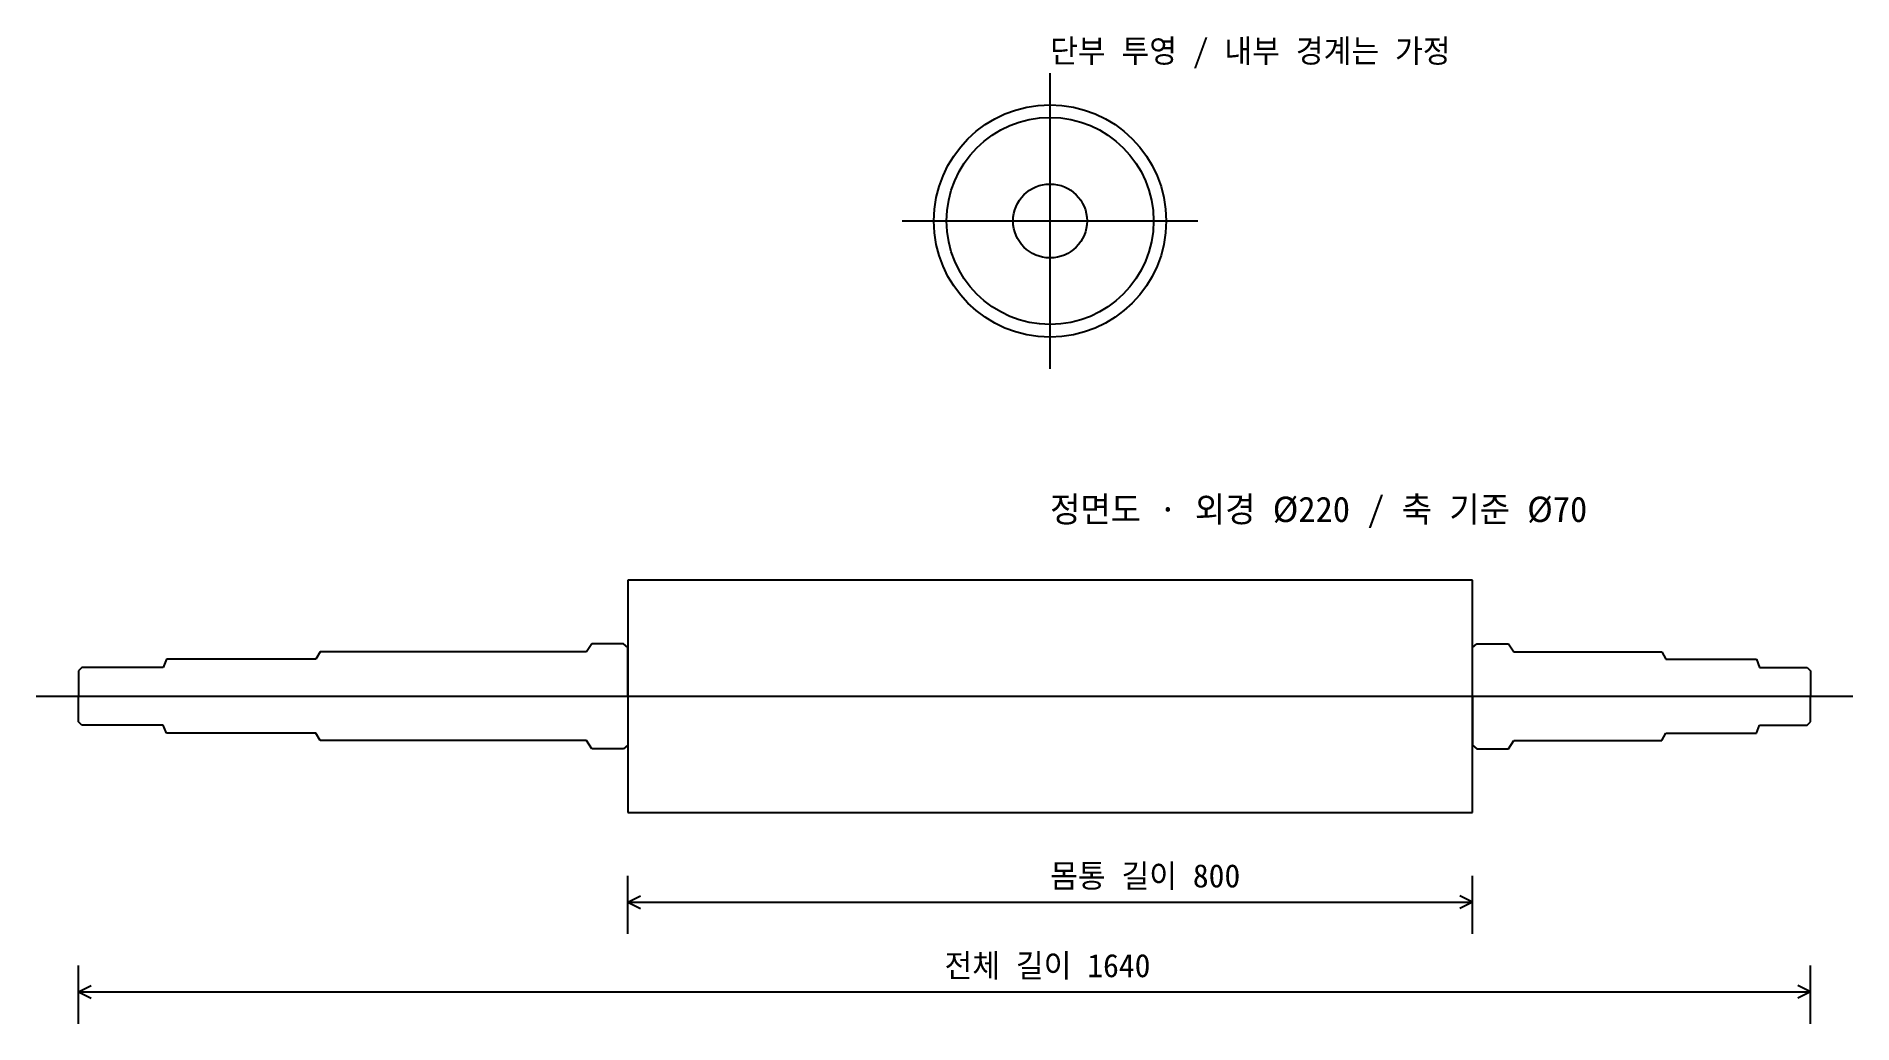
# Model space of a CAD drawing. Header units: millimetres. Extents: x -960 to 760, y -310 to 625.
import ezdxf

# ---------------------------------------------------------------- set-up
doc = ezdxf.new("R2010")
doc.units = ezdxf.units.MM

msp = doc.modelspace()

# ---------------------------------------------------------------- linework, layer by layer
at = {"layer": 'CENTER'}
for p, q in [((0, 310), (0, 590)), ((-140, 450), (140, 450)), ((-960, 0), (760, 0))]:
    msp.add_line(p, q, dxfattribs=at)
at = {"layer": 'DIM'}
for p, q in [((-400, -225), (-400, -170)), ((400, -225), (400, -170)), ((-400, -195), (-388, -189)), ((400, -195), (388, -189)), ((-400, -195), (400, -195)), ((-400, -195), (-388, -201)), ((400, -195), (388, -201)), ((-920, -310), (-920, -255)), ((720, -310), (720, -255)), ((-920, -280), (-908, -274)), ((720, -280), (708, -274)), ((-920, -280), (720, -280)), ((-920, -280), (-908, -286)), ((720, -280), (708, -286))]:
    msp.add_line(p, q, dxfattribs=at)
at = {"layer": 'OBJECT'}
for p, q in [((400, 110), (-400, 110)), ((-400, 110), (-400, -110)), ((400, -110), (400, 110)), ((-836.8, 35), (-839.8, 27.3)), ((-695.2, 35), (-836.8, 35)), ((-691.2, 42), (-695.2, 35)), ((-439, 42), (-691.2, 42)), ((-434, 49.7), (-439, 42)), ((-404, 49.7), (-434, 49.7)), ((-400, 46.2), (-404, 49.7)), ((-400, 0), (-400, 46.2)), ((400, 46.2), (404, 49.7)), ((400, 0), (400, 46.2)), ((404, 49.7), (434, 49.7)), ((434, 49.7), (439, 42)), ((439, 42), (579.2, 42)), ((579.2, 42), (583.2, 35)), ((583.2, 35), (668.8, 35)), ((668.8, 35), (671.8, 27.3)), ((-917, 27.3), (-920, 24.15)), ((-920, 24.15), (-920, 0)), ((-839.8, 27.3), (-917, 27.3)), ((671.8, 27.3), (717, 27.3)), ((717, 27.3), (720, 24.15)), ((720, 24.15), (720, 0)), ((-920, -24.15), (-920, 0)), ((-400, 0), (-400, -46.2)), ((400, 0), (400, -46.2)), ((720, -24.15), (720, 0)), ((-917, -27.3), (-920, -24.15)), ((-839.8, -27.3), (-917, -27.3)), ((-836.8, -35), (-839.8, -27.3)), ((668.8, -35), (671.8, -27.3)), ((671.8, -27.3), (717, -27.3)), ((717, -27.3), (720, -24.15)), ((-695.2, -35), (-836.8, -35)), ((-691.2, -42), (-695.2, -35)), ((-439, -42), (-691.2, -42)), ((-434, -49.7), (-439, -42)), ((-404, -49.7), (-434, -49.7)), ((-400, -46.2), (-404, -49.7)), ((400, -46.2), (404, -49.7)), ((404, -49.7), (434, -49.7)), ((434, -49.7), (439, -42)), ((439, -42), (579.2, -42)), ((579.2, -42), (583.2, -35)), ((583.2, -35), (668.8, -35)), ((-400, -110), (400, -110))]:
    msp.add_line(p, q, dxfattribs=at)
for radius in [110, 98, 35]:
    msp.add_circle((0, 450), radius, dxfattribs=at)

# ---------------------------------------------------------------- texts
at = {"layer": 'DIM'}
for s, p in [('몸통 길이 800', (0, -181)), ('전체 길이 1640', (-100, -266))]:
    msp.add_text(s, height=22, dxfattribs=at).set_placement(p)
at = {"layer": 'TEXT'}
for s, height, p in [('단부 투영 / 내부 경계는 가정', 22, (0, 600)), ('정면도 · 외경 Ø220 / 축 기준 Ø70', 24, (0, 165))]:
    msp.add_text(s, height=height, dxfattribs=at).set_placement(p)

doc.saveas('drawing.dxf')
